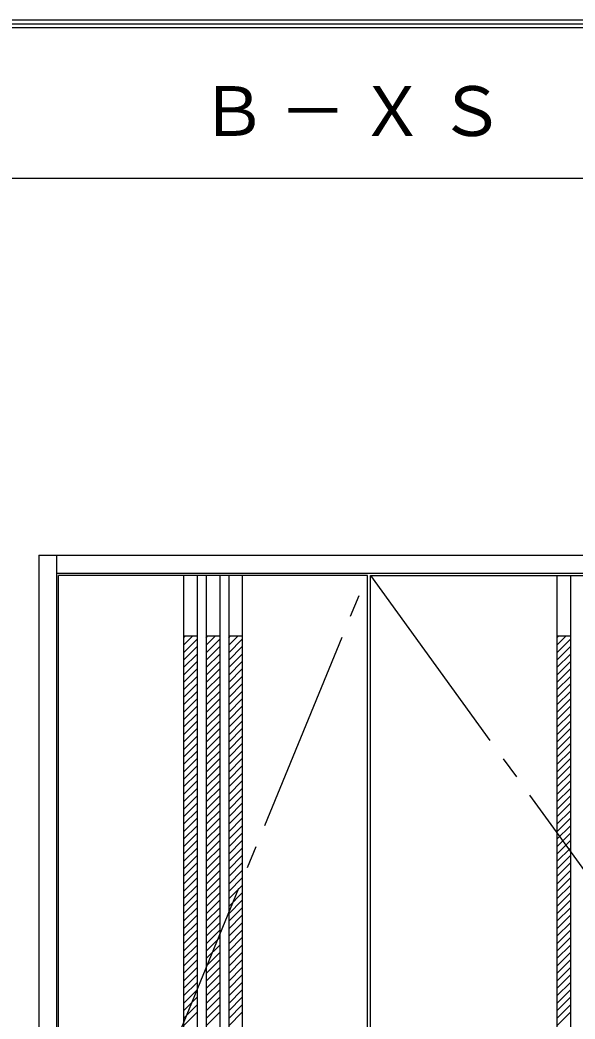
# Model space of a CAD drawing. Units: millimetres, scale not verified. Extents: x -6000 to 5700, y -4307 to 4175.
# Drawn here: x -4815 to -4078, y 2850 to 4175 of the extents above; entities that cross this region are included whole.
import ezdxf

# ---------------------------------------------------------------- set-up
doc = ezdxf.new("R2010")
doc.units = ezdxf.units.MM
doc.header["$LTSCALE"] = 30
doc.linetypes.add('CHAIN2', pattern=[12, 9, -1, 1, -1])
doc.linetypes.add('DASHED1', pattern=[1.8, 1.2, -0.6])
for name, color, linetype in [('0-2_扉', 3, 'Continuous'), ('0-4_枠', 3, 'Continuous'), ('0-7', 7, 'CHAIN2'), ('0-A_文字', 7, 'Continuous'), ('0-C_ハッチ', 4, 'DASHED1'), ('F-1_枠', 6, 'Continuous')]:
    doc.layers.add(name, color=color, linetype=linetype)
doc.styles.add('ＭＳ ゴシック', font='')
doc.styles.get('ＭＳ ゴシック').set_extended_font_data('MS Gothic')

msp = doc.modelspace()

# ---------------------------------------------------------------- linework, layer by layer
at = {"layer": '0-2_扉'}
for p, q in [((-4764, 1443), (-4764, 3438)), ((-4354, 3438), (-4764, 3438)), ((-4354, 1443), (-4354, 3438)), ((-4350, 1443), (-4350, 3438)), ((-4350, 3438), (-3627, 3438))]:
    msp.add_line(p, q, dxfattribs=at)
at = {"layer": '0-4_枠'}
for p, q in [((-4790, 3465), (-4790, 1418)), ((-4790, 3465), (-3601, 3465)), ((-4766, 1418), (-4766, 3465)), ((-4766, 3441), (-3625, 3441))]:
    msp.add_line(p, q, dxfattribs=at)
at = {"layer": '0-7'}
for p, q in [((-4764, 2440.5), (-4354, 3438)), ((-4350, 3438), (-3627, 2440.5))]:
    msp.add_line(p, q, dxfattribs=at)
at = {"layer": '0-C_ハッチ', "color": 3, "linetype": 'Continuous'}
for p, q in [((-4598, 3438), (-4598, 1443)), ((-4580, 3438), (-4580, 1443)), ((-4568, 3438), (-4568, 1443)), ((-4550, 3438), (-4550, 1443)), ((-4538, 3438), (-4538, 1443)), ((-4520, 3438), (-4520, 1443)), ((-4102.5, 3438), (-4102.5, 1443)), ((-4084.5, 3438), (-4084.5, 1443))]:
    msp.add_line(p, q, dxfattribs=at)
at = {"layer": '0-C_ハッチ', "color": 7, "linetype": 'Continuous'}
for p, q in [((-4598, 3358), (-4580, 3358)), ((-4568, 3358), (-4550, 3358)), ((-4538, 3358), (-4520, 3358)), ((-4102.5, 3358), (-4084.5, 3358))]:
    msp.add_line(p, q, dxfattribs=at)
at = {"layer": '0-C_ハッチ'}
for p, q in [((-4598, 3345.61), (-4585.61, 3358)), ((-4598, 3355.51), (-4595.51, 3358)), ((-4598, 3335.71), (-4580, 3353.71)), ((-4568, 3345.61), (-4555.61, 3358)), ((-4568, 3355.51), (-4565.51, 3358)), ((-4568, 3335.71), (-4550, 3353.71)), ((-4538, 3345.61), (-4525.61, 3358)), ((-4538, 3355.51), (-4535.51, 3358)), ((-4538, 3335.71), (-4520, 3353.71)), ((-4102.5, 3345.61), (-4090.11, 3358)), ((-4102.5, 3355.51), (-4100.01, 3358)), ((-4102.5, 3335.71), (-4084.5, 3353.71)), ((-4598, 3325.81), (-4580, 3343.81)), ((-4568, 3325.81), (-4550, 3343.81)), ((-4538, 3325.81), (-4520, 3343.81)), ((-4102.5, 3325.81), (-4084.5, 3343.81)), ((-4598, 3315.91), (-4580, 3333.91)), ((-4568, 3315.91), (-4550, 3333.91)), ((-4538, 3315.91), (-4520, 3333.91)), ((-4102.5, 3315.91), (-4084.5, 3333.91)), ((-4598, 3306.01), (-4580, 3324.01)), ((-4598, 3296.11), (-4580, 3314.11)), ((-4568, 3306.01), (-4550, 3324.01)), ((-4568, 3296.11), (-4550, 3314.11)), ((-4538, 3306.01), (-4520, 3324.01)), ((-4538, 3296.11), (-4520, 3314.11)), ((-4102.5, 3306.01), (-4084.5, 3324.01)), ((-4102.5, 3296.11), (-4084.5, 3314.11)), ((-4598, 3286.21), (-4580, 3304.21)), ((-4568, 3286.21), (-4550, 3304.21)), ((-4538, 3286.21), (-4520, 3304.21)), ((-4102.5, 3286.21), (-4084.5, 3304.21)), ((-4598, 3276.31), (-4580, 3294.31)), ((-4568, 3276.31), (-4550, 3294.31)), ((-4538, 3276.31), (-4520, 3294.31)), ((-4102.5, 3276.31), (-4084.5, 3294.31)), ((-4598, 3266.41), (-4580, 3284.41)), ((-4598, 3256.51), (-4580, 3274.51)), ((-4568, 3266.41), (-4550, 3284.41)), ((-4568, 3256.51), (-4550, 3274.51)), ((-4538, 3266.41), (-4520, 3284.41)), ((-4538, 3256.51), (-4520, 3274.51)), ((-4102.5, 3266.41), (-4084.5, 3284.41)), ((-4102.5, 3256.51), (-4084.5, 3274.51)), ((-4598, 3246.61), (-4580, 3264.61)), ((-4568, 3246.61), (-4550, 3264.61)), ((-4538, 3246.61), (-4520, 3264.61)), ((-4102.5, 3246.61), (-4084.5, 3264.61)), ((-4598, 3236.71), (-4580, 3254.71)), ((-4568, 3236.71), (-4550, 3254.71)), ((-4538, 3236.71), (-4520, 3254.71)), ((-4102.5, 3236.71), (-4084.5, 3254.71)), ((-4598, 3226.81), (-4580, 3244.81)), ((-4598, 3216.91), (-4580, 3234.91)), ((-4568, 3226.81), (-4550, 3244.81)), ((-4568, 3216.91), (-4550, 3234.91)), ((-4538, 3226.81), (-4520, 3244.81)), ((-4538, 3216.91), (-4520, 3234.91)), ((-4102.5, 3226.81), (-4084.5, 3244.81)), ((-4102.5, 3216.91), (-4084.5, 3234.91)), ((-4598, 3207.01), (-4580, 3225.01)), ((-4568, 3207.01), (-4550, 3225.01)), ((-4538, 3207.01), (-4520, 3225.01)), ((-4102.5, 3207.01), (-4084.5, 3225.01)), ((-4598, 3197.11), (-4580, 3215.11)), ((-4568, 3197.11), (-4550, 3215.11)), ((-4538, 3197.11), (-4520, 3215.11)), ((-4102.5, 3197.11), (-4084.5, 3215.11)), ((-4598, 3187.21), (-4580, 3205.21)), ((-4598, 3177.31), (-4580, 3195.31)), ((-4568, 3187.21), (-4550, 3205.21)), ((-4568, 3177.31), (-4550, 3195.31)), ((-4538, 3187.21), (-4520, 3205.21)), ((-4538, 3177.31), (-4520, 3195.31)), ((-4102.5, 3187.21), (-4084.5, 3205.21)), ((-4102.5, 3177.31), (-4084.5, 3195.31)), ((-4598, 3167.41), (-4580, 3185.41)), ((-4568, 3167.41), (-4550, 3185.41)), ((-4538, 3167.41), (-4520, 3185.41)), ((-4102.5, 3167.41), (-4084.5, 3185.41)), ((-4598, 3157.52), (-4580, 3175.52)), ((-4568, 3157.52), (-4550, 3175.52)), ((-4538, 3157.52), (-4520, 3175.52)), ((-4102.5, 3157.52), (-4084.5, 3175.52)), ((-4598, 3147.62), (-4580, 3165.62)), ((-4598, 3137.72), (-4580, 3155.72)), ((-4568, 3147.62), (-4550, 3165.62)), ((-4568, 3137.72), (-4550, 3155.72)), ((-4538, 3147.62), (-4520, 3165.62)), ((-4538, 3137.72), (-4520, 3155.72)), ((-4102.5, 3147.62), (-4084.5, 3165.62)), ((-4102.5, 3137.72), (-4084.5, 3155.72)), ((-4598, 3127.82), (-4580, 3145.82)), ((-4568, 3127.82), (-4550, 3145.82)), ((-4538, 3127.82), (-4520, 3145.82)), ((-4102.5, 3127.82), (-4084.5, 3145.82)), ((-4598, 3117.92), (-4580, 3135.92)), ((-4568, 3117.92), (-4550, 3135.92)), ((-4538, 3117.92), (-4520, 3135.92)), ((-4102.5, 3117.92), (-4084.5, 3135.92)), ((-4598, 3108.02), (-4580, 3126.02)), ((-4598, 3098.12), (-4580, 3116.12)), ((-4568, 3108.02), (-4550, 3126.02)), ((-4568, 3098.12), (-4550, 3116.12)), ((-4538, 3108.02), (-4520, 3126.02)), ((-4538, 3098.12), (-4520, 3116.12)), ((-4102.5, 3108.02), (-4084.5, 3126.02)), ((-4102.5, 3098.12), (-4084.5, 3116.12)), ((-4598, 3088.22), (-4580, 3106.22)), ((-4568, 3088.22), (-4550, 3106.22)), ((-4538, 3088.22), (-4520, 3106.22)), ((-4102.5, 3088.22), (-4084.5, 3106.22)), ((-4598, 3078.32), (-4580, 3096.32)), ((-4568, 3078.32), (-4550, 3096.32)), ((-4538, 3078.32), (-4520, 3096.32)), ((-4102.5, 3078.32), (-4084.5, 3096.32)), ((-4598, 3068.42), (-4580, 3086.42)), ((-4598, 3058.52), (-4580, 3076.52)), ((-4568, 3068.42), (-4550, 3086.42)), ((-4568, 3058.52), (-4550, 3076.52)), ((-4538, 3068.42), (-4520, 3086.42)), ((-4538, 3058.52), (-4520, 3076.52)), ((-4102.5, 3068.42), (-4084.5, 3086.42)), ((-4102.5, 3058.52), (-4084.5, 3076.52)), ((-4598, 3048.62), (-4580, 3066.62)), ((-4568, 3048.62), (-4550, 3066.62)), ((-4538, 3048.62), (-4520, 3066.62)), ((-4102.5, 3048.62), (-4084.5, 3066.62)), ((-4598, 3038.72), (-4580, 3056.72)), ((-4568, 3038.72), (-4550, 3056.72)), ((-4538, 3038.72), (-4520, 3056.72)), ((-4102.5, 3038.72), (-4084.5, 3056.72)), ((-4598, 3028.82), (-4580, 3046.82)), ((-4598, 3018.92), (-4580, 3036.92)), ((-4568, 3028.82), (-4550, 3046.82)), ((-4568, 3018.92), (-4550, 3036.92)), ((-4538, 3028.82), (-4520, 3046.82)), ((-4538, 3018.92), (-4520, 3036.92)), ((-4102.5, 3028.82), (-4084.5, 3046.82)), ((-4102.5, 3018.92), (-4084.5, 3036.92)), ((-4598, 3009.02), (-4580, 3027.02)), ((-4568, 3009.02), (-4550, 3027.02)), ((-4538, 3009.02), (-4520, 3027.02)), ((-4102.5, 3009.02), (-4084.5, 3027.02)), ((-4598, 2999.12), (-4580, 3017.12)), ((-4568, 2999.12), (-4550, 3017.12)), ((-4538, 2999.12), (-4520, 3017.12)), ((-4102.5, 2999.12), (-4084.5, 3017.12)), ((-4598, 2989.22), (-4580, 3007.22)), ((-4598, 2979.32), (-4580, 2997.32)), ((-4568, 2989.22), (-4550, 3007.22)), ((-4568, 2979.32), (-4550, 2997.32)), ((-4538, 2989.22), (-4520, 3007.22)), ((-4538, 2979.32), (-4520, 2997.32)), ((-4102.5, 2989.22), (-4084.5, 3007.22)), ((-4102.5, 2979.32), (-4084.5, 2997.32)), ((-4598, 2969.42), (-4580, 2987.42)), ((-4568, 2969.42), (-4550, 2987.42)), ((-4538, 2969.42), (-4520, 2987.42)), ((-4102.5, 2969.42), (-4084.5, 2987.42)), ((-4598, 2959.53), (-4580, 2977.53)), ((-4568, 2959.53), (-4550, 2977.53)), ((-4538, 2959.53), (-4520, 2977.53)), ((-4102.5, 2959.53), (-4084.5, 2977.53)), ((-4598, 2949.63), (-4580, 2967.63)), ((-4598, 2939.73), (-4580, 2957.73)), ((-4568, 2949.63), (-4550, 2967.63)), ((-4568, 2939.73), (-4550, 2957.73)), ((-4538, 2949.63), (-4520, 2967.63)), ((-4538, 2939.73), (-4520, 2957.73)), ((-4102.5, 2949.63), (-4084.5, 2967.63)), ((-4102.5, 2939.73), (-4084.5, 2957.73)), ((-4598, 2929.83), (-4580, 2947.83)), ((-4568, 2929.83), (-4550, 2947.83)), ((-4538, 2929.83), (-4520, 2947.83)), ((-4102.5, 2929.83), (-4084.5, 2947.83)), ((-4598, 2919.93), (-4580, 2937.93)), ((-4568, 2919.93), (-4550, 2937.93)), ((-4538, 2919.93), (-4520, 2937.93)), ((-4102.5, 2919.93), (-4084.5, 2937.93)), ((-4598, 2910.03), (-4580, 2928.03)), ((-4598, 2900.13), (-4580, 2918.13)), ((-4568, 2910.03), (-4550, 2928.03)), ((-4568, 2900.13), (-4550, 2918.13)), ((-4538, 2910.03), (-4520, 2928.03)), ((-4538, 2900.13), (-4520, 2918.13)), ((-4102.5, 2910.03), (-4084.5, 2928.03)), ((-4102.5, 2900.13), (-4084.5, 2918.13)), ((-4598, 2890.23), (-4580, 2908.23)), ((-4568, 2890.23), (-4550, 2908.23)), ((-4538, 2890.23), (-4520, 2908.23)), ((-4102.5, 2890.23), (-4084.5, 2908.23)), ((-4598, 2880.33), (-4580, 2898.33)), ((-4568, 2880.33), (-4550, 2898.33)), ((-4538, 2880.33), (-4520, 2898.33)), ((-4102.5, 2880.33), (-4084.5, 2898.33)), ((-4598, 2870.43), (-4580, 2888.43)), ((-4598, 2860.53), (-4580, 2878.53)), ((-4568, 2870.43), (-4550, 2888.43)), ((-4568, 2860.53), (-4550, 2878.53)), ((-4538, 2870.43), (-4520, 2888.43)), ((-4538, 2860.53), (-4520, 2878.53)), ((-4102.5, 2870.43), (-4084.5, 2888.43)), ((-4102.5, 2860.53), (-4084.5, 2878.53)), ((-4598, 2850.63), (-4580, 2868.63)), ((-4568, 2850.63), (-4550, 2868.63)), ((-4538, 2850.63), (-4520, 2868.63)), ((-4102.5, 2850.63), (-4084.5, 2868.63)), ((-4598, 2840.73), (-4580, 2858.73)), ((-4568, 2840.73), (-4550, 2858.73)), ((-4538, 2840.73), (-4520, 2858.73)), ((-4102.5, 2840.73), (-4084.5, 2858.73))]:
    msp.add_line(p, q, dxfattribs=at)
at = {"layer": 'F-1_枠'}
for p, q in [((-6000, 4175), (5700, 4175)), ((-6000, 4170), (5700, 4170)), ((-6000, 4165), (5700, 4165)), ((-6000, 3965), (5700, 3965))]:
    msp.add_line(p, q, dxfattribs=at)

# ---------------------------------------------------------------- texts
at = {"layer": '0-A_文字', "insert": (-4576.7, 4020), "char_height": 65.98, "attachment_point": 7, "style": 'ＭＳ ゴシック'}
msp.add_mtext('\\T1.17;Ｂ－ＸＳ', dxfattribs=at)

doc.saveas('drawing.dxf')
